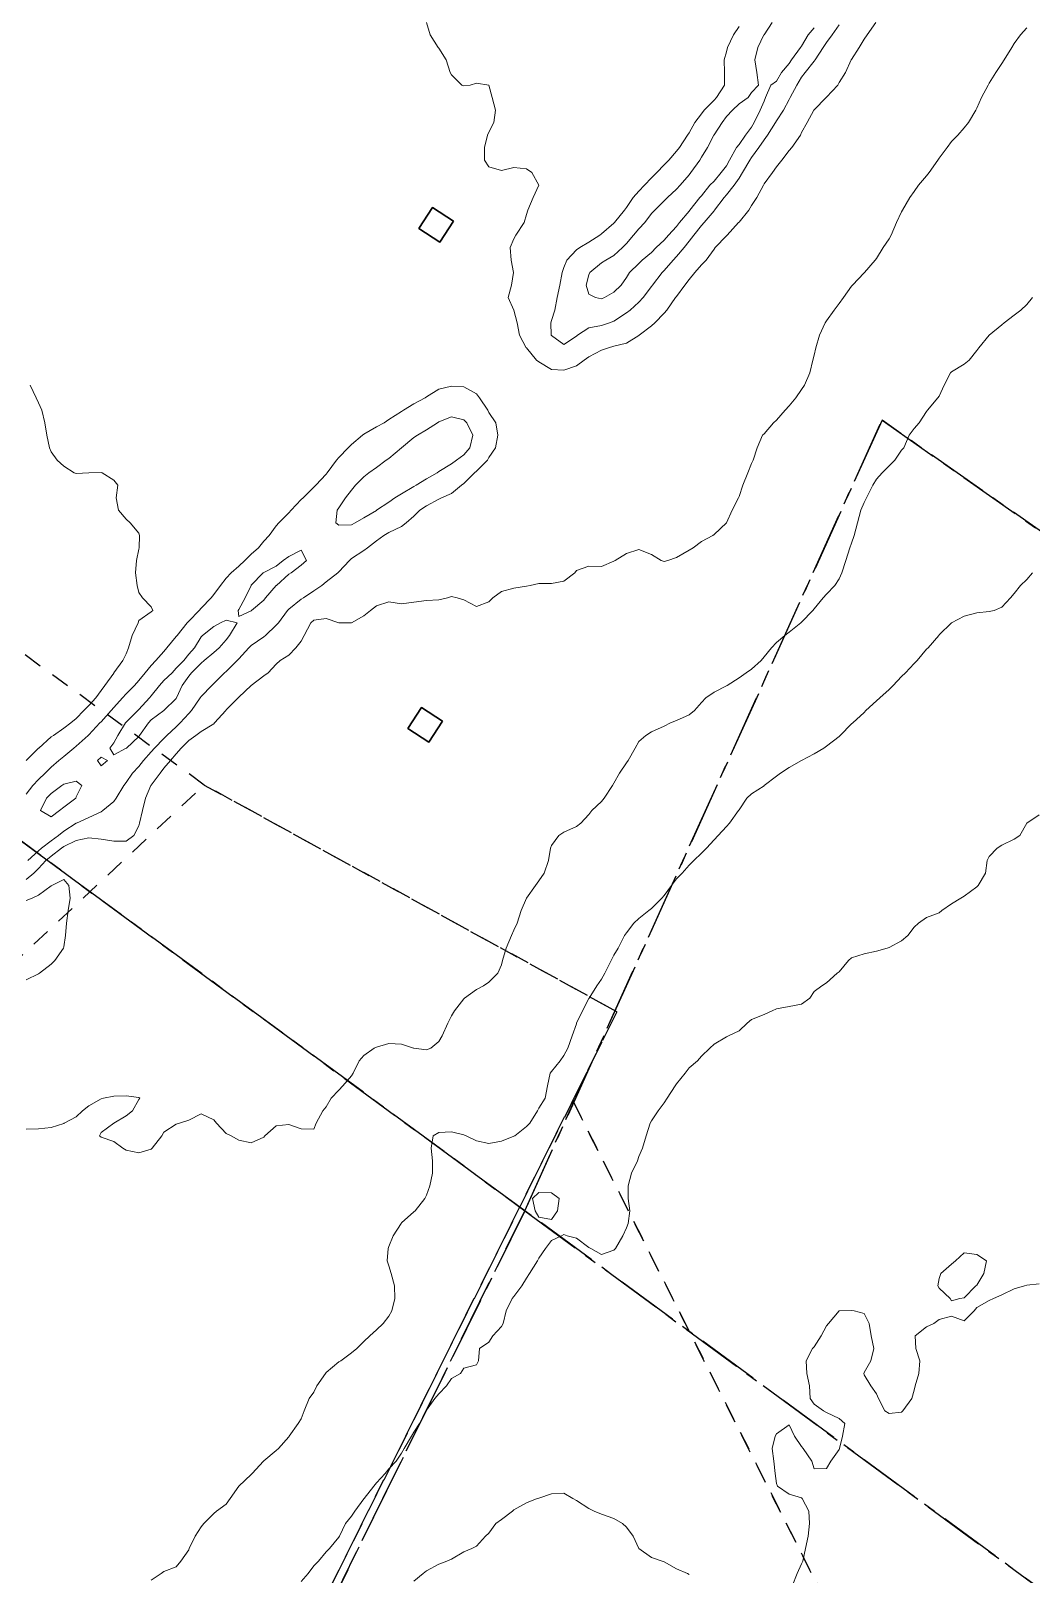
# Model space of a CAD drawing. Header units: centimetres. Extents: x 0 to 642158, y -847 to 649707.
# Drawn here: x 615895.4 to 615935.4, y 620097.7 to 620159.4 of the extents above; entities that cross this region are included whole.
import ezdxf

# ---------------------------------------------------------------- set-up
doc = ezdxf.new("R2010")
doc.units = ezdxf.units.CM
doc.header["$MEASUREMENT"] = 0
doc.linetypes.add('CENTERX2', pattern=[4, 2.5, -0.5, 0.5, -0.5])
doc.linetypes.add('JIS_02_0.7', pattern=[1.35, 0.75, -0.6])
doc.layers.add('SPW_parcellaire cadastral', color=7, linetype='CENTERX2', lineweight=25, true_color=0xff0542)
doc.layers.add('WAL_parcellaire agricole', color=7, linetype='JIS_02_0.7', lineweight=25)
doc.layers.add('WAL_topographie 0.5', color=253, linetype='Continuous', lineweight=20)

msp = doc.modelspace()

# ---------------------------------------------------------------- linework, layer by layer
at = {"layer": 'SPW_parcellaire cadastral'}
for points in [[(615891.917, 620173.613), (615895.065, 620178.511), (615907.563, 620197.954), (615915.913, 620210.944), (615922.479, 620221.159), (615926.892, 620228.023), (615935.274, 620241.065), (615943.12, 620253.27), (615952.038, 620267.144), (615960.558, 620280.975), (615961.505, 620282.512), (615982.334, 620272.36), (615981.524, 620270.44), (615983.554, 620269.58), (615984.324, 620271.39), (616031.659, 620248.331), (615953.145, 620127.255), (615929.465, 620143.854), (615915.182, 620112.256), (615895.058, 620127.02), (615872.572, 620143.518), (615891.917, 620173.613)], [(615910.947, 620151.515), (615911.491, 620152.354), (615912.33, 620151.81), (615911.786, 620150.971), (615910.947, 620151.515)], [(615910.947, 620151.515), (615911.786, 620150.971), (615912.33, 620151.81), (615911.491, 620152.354), (615910.947, 620151.515)], [(615915.182, 620112.256), (615929.465, 620143.854), (615953.145, 620127.255), (615956.854, 620124.661), (615952.659, 620109.059), (615946.888, 620088.993), (615915.182, 620112.256)], [(615910.509, 620131.525), (615911.053, 620132.365), (615911.893, 620131.821), (615911.348, 620130.981), (615910.509, 620131.525)], [(615910.509, 620131.525), (615911.348, 620130.981), (615911.893, 620131.821), (615911.053, 620132.365), (615910.509, 620131.525)], [(615915.182, 620112.256), (615891.43, 620064.089), (615881.571, 620053.877), (615847.499, 620081.761), (615861.422, 620095.011), (615866.347, 620099.698), (615895.058, 620127.02), (615915.182, 620112.256)], [(615915.182, 620112.256), (615946.888, 620088.993), (615965.691, 620075.456), (615935.763, 620024.967), (615931.384, 620017.584), (615921.306, 620023.56), (615924.419, 620028.984), (615913.616, 620035.125), (615903.008, 620016.753), (615901.237, 620014.262), (615896.22, 620018.627), (615893.903, 620015.366), (615884.68, 620023.608), (615867.384, 620038.968), (615876.349, 620048.053), (615881.571, 620053.877), (615891.43, 620064.089), (615915.182, 620112.256)]]:
    msp.add_lwpolyline(points, dxfattribs=at)
at = {"layer": 'WAL_parcellaire agricole'}
for points in [[(616150.914, 620359.078), (615936.082, 620036.976), (615932.582, 620039.176), (615940.259, 620051.484), (615927.245, 620096.578), (615917.1, 620116.655)], [(615917.1, 620116.655), (615918.869, 620120.207), (615902.372, 620129.271), (615877.22, 620147.518), (615924.71, 620226.023)], [(615876.881, 620048.669), (615844.229, 620075.015), (615902.372, 620129.271), (615918.869, 620120.207), (615917.1, 620116.655), (615890.563, 620063.375), (615876.881, 620048.669)], [(615940.259, 620051.484), (615932.582, 620039.176), (615917.581, 620048.874), (615911.899, 620041.34), (615912.03, 620035.53), (615902.585, 620017.472), (615905.185, 620015.173), (615900.586, 620009.872), (615867.983, 620038.768), (615876.881, 620048.669), (615890.563, 620063.375), (615917.1, 620116.655), (615927.245, 620096.578), (615940.259, 620051.484)]]:
    msp.add_lwpolyline(points, dxfattribs=at)
at = {"layer": 'WAL_topographie 0.5'}
for points in [[(615911.25, 620159.75), (615911.406, 620159.25), (615911.726, 620158.75), (615911.75, 620158.724), (615912.04, 620158.25), (615912.196, 620157.75), (615912.25, 620157.65), (615912.671, 620157.25), (615912.75, 620157.212), (615913, 620157.25), (615913.25, 620157.318), (615913.75, 620157.25), (615913.75, 620157.25), (615913.875, 620156.75), (615914.016, 620156.25), (615913.947, 620155.75), (615913.75, 620155.368), (615913.7, 620155.25), (615913.576, 620154.75), (615913.568, 620154.25), (615913.75, 620153.977), (615914.25, 620153.826), (615914.75, 620153.948), (615915.25, 620153.895), (615915.462, 620153.75), (615915.75, 620153.25), (615915.75, 620153.25), (615915.75, 620153.25), (615915.521, 620152.75), (615915.311, 620152.25), (615915.25, 620152.068), (615915.153, 620151.75), (615914.823, 620151.25), (615914.75, 620151.1), (615914.604, 620150.75), (615914.64, 620150.25), (615914.739, 620149.75), (615914.654, 620149.25), (615914.52, 620148.75), (615914.75, 620148.25), (615914.75, 620148.25), (615914.879, 620147.75), (615914.974, 620147.25), (615915.244, 620146.75), (615915.25, 620146.744), (615915.656, 620146.25), (615915.75, 620146.183), (615916.25, 620145.88), (615916.75, 620145.857), (615917.25, 620146.031), (615917.555, 620146.25), (615917.75, 620146.384), (615918.25, 620146.655), (615918.528, 620146.75), (615918.75, 620146.81), (615919.25, 620146.934), (615919.75, 620147.243), (615919.758, 620147.25), (615920.25, 620147.628), (615920.384, 620147.75), (615920.75, 620148.134), (615920.859, 620148.25), (615921.214, 620148.75), (615921.25, 620148.803), (615921.581, 620149.25), (615921.75, 620149.474), (615921.989, 620149.75), (615922.25, 620150.058), (615922.43, 620150.25), (615922.75, 620150.694), (615922.8, 620150.75), (615923.25, 620151.226), (615923.27, 620151.25), (615923.733, 620151.75), (615923.75, 620151.772), (615924.139, 620152.25), (615924.25, 620152.44), (615924.458, 620152.75), (615924.725, 620153.25), (615924.75, 620153.295), (615925.093, 620153.75), (615925.25, 620153.981), (615925.461, 620154.25), (615925.75, 620154.634), (615925.861, 620154.75), (615926.205, 620155.25), (615926.25, 620155.35), (615926.467, 620155.75), (615926.745, 620156.25), (615926.75, 620156.257), (615927.233, 620156.75), (615927.25, 620156.768), (615927.693, 620157.25), (615927.75, 620157.349), (615928.002, 620157.75), (615928.236, 620158.25), (615928.25, 620158.272), (615928.557, 620158.75), (615928.75, 620159.078), (615928.876, 620159.25), (615929.223, 620159.75)], [(615923.75, 620159.587), (615923.531, 620159.25), (615923.292, 620158.75), (615923.25, 620158.572), (615923.151, 620158.25), (615923.17, 620157.75), (615923.164, 620157.25), (615922.852, 620156.75), (615922.75, 620156.646), (615922.359, 620156.25), (615922.25, 620156.094), (615921.983, 620155.75), (615921.75, 620155.344), (615921.684, 620155.25), (615921.363, 620154.75), (615921.25, 620154.605), (615920.94, 620154.25), (615920.75, 620154.063), (615920.466, 620153.75), (615920.25, 620153.542), (615919.974, 620153.25), (615919.75, 620153.01), (615919.521, 620152.75), (615919.25, 620152.353), (615919.175, 620152.25), (615918.771, 620151.75), (615918.75, 620151.728), (615918.25, 620151.302), (615918.178, 620151.25), (615917.75, 620150.964), (615917.384, 620150.75), (615917.25, 620150.656), (615916.863, 620150.25), (615916.75, 620149.957), (615916.679, 620149.75), (615916.58, 620149.25), (615916.485, 620148.75), (615916.383, 620148.25), (615916.25, 620147.832), (615916.231, 620147.75), (615916.243, 620147.25), (615916.25, 620147.238), (615916.75, 620146.879), (615917.25, 620147.214), (615917.295, 620147.25), (615917.75, 620147.539), (615918.25, 620147.639), (615918.575, 620147.75), (615918.75, 620147.81), (615919.25, 620148.138), (615919.391, 620148.25), (615919.75, 620148.574), (615919.911, 620148.75), (615920.25, 620149.192), (615920.293, 620149.25), (615920.672, 620149.75), (615920.75, 620149.838), (615921.118, 620150.25), (615921.25, 620150.391), (615921.552, 620150.75), (615921.75, 620151.002), (615921.94, 620151.25), (615922.25, 620151.63), (615922.358, 620151.75), (615922.75, 620152.223), (615922.773, 620152.25), (615923.158, 620152.75), (615923.25, 620152.862), (615923.559, 620153.25), (615923.75, 620153.529), (615923.891, 620153.75), (615924.183, 620154.25), (615924.25, 620154.347), (615924.545, 620154.75), (615924.75, 620155.064), (615924.882, 620155.25), (615925.21, 620155.75), (615925.25, 620155.813), (615925.527, 620156.25), (615925.75, 620156.676), (615925.794, 620156.75), (615926.056, 620157.25), (615926.25, 620157.567), (615926.399, 620157.75), (615926.75, 620158.198), (615926.79, 620158.25), (615927.119, 620158.75), (615927.25, 620158.95), (615927.473, 620159.25), (615927.75, 620159.653)], [(615925.077, 620159.75), (615924.75, 620159.255), (615924.747, 620159.25), (615924.495, 620158.75), (615924.379, 620158.25), (615924.466, 620157.75), (615924.525, 620157.25), (615924.25, 620156.949), (615924.115, 620156.75), (615923.75, 620156.5), (615923.483, 620156.25), (615923.25, 620155.994), (615923.07, 620155.75), (615922.75, 620155.257), (615922.746, 620155.25), (615922.488, 620154.75), (615922.25, 620154.371), (615922.177, 620154.25), (615921.824, 620153.75), (615921.75, 620153.654), (615921.399, 620153.25), (615921.25, 620153.093), (615920.888, 620152.75), (615920.75, 620152.626), (615920.381, 620152.25), (615920.25, 620152.108), (615919.977, 620151.75), (615919.75, 620151.506), (615919.529, 620151.25), (615919.25, 620150.909), (615919.092, 620150.75), (615918.75, 620150.433), (615918.418, 620150.25), (615918.25, 620150.146), (615917.79, 620149.75), (615917.75, 620149.669), (615917.635, 620149.25), (615917.75, 620148.886), (615918.005, 620148.75), (615918.25, 620148.707), (615918.369, 620148.75), (615918.75, 620148.974), (615919.035, 620149.25), (615919.25, 620149.553), (615919.376, 620149.75), (615919.75, 620150.119), (615919.873, 620150.25), (615920.25, 620150.561), (615920.441, 620150.75), (615920.75, 620151.051), (615920.93, 620151.25), (615921.25, 620151.594), (615921.372, 620151.75), (615921.75, 620152.207), (615921.785, 620152.25), (615922.185, 620152.75), (615922.25, 620152.816), (615922.587, 620153.25), (615922.75, 620153.404), (615923.034, 620153.75), (615923.25, 620154.025), (615923.37, 620154.25), (615923.647, 620154.75), (615923.75, 620154.874), (615924.007, 620155.25), (615924.25, 620155.564), (615924.361, 620155.75), (615924.596, 620156.25), (615924.75, 620156.599), (615924.806, 620156.75), (615925.016, 620157.25), (615925.25, 620157.402), (615925.45, 620157.75), (615925.75, 620158.111), (615925.844, 620158.25), (615926.208, 620158.75), (615926.25, 620158.8), (615926.516, 620159.25), (615926.75, 620159.541)], [(615895.25, 620125.489), (615895.561, 620125.75), (615895.75, 620125.932), (615896.043, 620126.25), (615896.25, 620126.433), (615896.665, 620126.75), (615896.75, 620126.809), (615897.25, 620127.059), (615897.75, 620127.16), (615898.25, 620127.112), (615898.75, 620127.03), (615899.25, 620127.032), (615899.555, 620127.25), (615899.75, 620127.635), (615899.784, 620127.75), (615899.896, 620128.25), (615900.022, 620128.75), (615900.236, 620129.25), (615900.25, 620129.27), (615900.614, 620129.75), (615900.75, 620129.947), (615901.014, 620130.25), (615901.25, 620130.518), (615901.448, 620130.75), (615901.75, 620131.047), (615902.03, 620131.25), (615902.25, 620131.404), (615902.75, 620131.721), (615902.78, 620131.75), (615903.229, 620132.25), (615903.25, 620132.273), (615903.724, 620132.75), (615903.75, 620132.777), (615904.25, 620133.25), (615904.25, 620133.25), (615904.75, 620133.636), (615904.922, 620133.75), (615905.25, 620134.095), (615905.411, 620134.25), (615905.75, 620134.461), (615906.036, 620134.75), (615906.25, 620135.017), (615906.36, 620135.25), (615906.632, 620135.75), (615906.75, 620135.855), (615907.25, 620135.927), (615907.75, 620135.75), (615908.25, 620135.75), (615908.75, 620136.038), (615909.012, 620136.25), (615909.25, 620136.43), (615909.75, 620136.59), (615910.25, 620136.517), (615910.75, 620136.574), (615911.25, 620136.646), (615911.75, 620136.674), (615912.092, 620136.75), (615912.25, 620136.8), (615912.481, 620136.75), (615912.75, 620136.669), (615913.25, 620136.411), (615913.75, 620136.598), (615913.909, 620136.75), (615914.25, 620137.009), (615914.75, 620137.145), (615915.25, 620137.217), (615915.4, 620137.25), (615915.75, 620137.32), (615916.25, 620137.32), (615916.75, 620137.417), (615917.179, 620137.75), (615917.25, 620137.843), (615917.75, 620138.013), (615918.25, 620138.005), (615918.75, 620138.217), (615918.797, 620138.25), (615919.25, 620138.518), (615919.75, 620138.689), (615920.25, 620138.481), (615920.641, 620138.25), (615920.75, 620138.21), (615920.897, 620138.25), (615921.25, 620138.37), (615921.75, 620138.659), (615921.91, 620138.75), (615922.25, 620139), (615922.697, 620139.25), (615922.75, 620139.279), (615923.25, 620139.75), (615923.25, 620139.75), (615923.473, 620140.25), (615923.723, 620140.75), (615923.75, 620140.808), (615923.905, 620141.25), (615924.098, 620141.75), (615924.25, 620142.125), (615924.313, 620142.25), (615924.471, 620142.75), (615924.693, 620143.25), (615924.75, 620143.303), (615925.131, 620143.75), (615925.25, 620143.855), (615925.595, 620144.25), (615925.75, 620144.421), (615926.024, 620144.75), (615926.25, 620145.076), (615926.367, 620145.25), (615926.583, 620145.75), (615926.706, 620146.25), (615926.75, 620146.45), (615926.819, 620146.75), (615926.971, 620147.25), (615927.198, 620147.75), (615927.25, 620147.823), (615927.557, 620148.25), (615927.75, 620148.518), (615927.929, 620148.75), (615928.25, 620149.209), (615928.29, 620149.25), (615928.75, 620149.736), (615928.763, 620149.75), (615929.196, 620150.25), (615929.25, 620150.319), (615929.516, 620150.75), (615929.75, 620151.105), (615929.826, 620151.25), (615930.04, 620151.75), (615930.25, 620152.179), (615930.289, 620152.25), (615930.578, 620152.75), (615930.75, 620152.994), (615930.93, 620153.25), (615931.25, 620153.618), (615931.345, 620153.75), (615931.693, 620154.25), (615931.75, 620154.323), (615932.065, 620154.75), (615932.25, 620154.988), (615932.5, 620155.25), (615932.75, 620155.543), (615932.919, 620155.75), (615933.216, 620156.25), (615933.25, 620156.321), (615933.44, 620156.75), (615933.709, 620157.25), (615933.75, 620157.329), (615934.014, 620157.75), (615934.25, 620158.109), (615934.35, 620158.25), (615934.65, 620158.75), (615934.75, 620158.906), (615934.996, 620159.25), (615935.25, 620159.541)], [(615895.25, 620115.519), (615895.75, 620115.523), (615896.25, 620115.583), (615896.75, 620115.739), (615896.776, 620115.75), (615897.25, 620116.007), (615897.5, 620116.25), (615897.75, 620116.452), (615898.25, 620116.721), (615898.341, 620116.75), (615898.75, 620116.832), (615899.25, 620116.847), (615899.75, 620116.774), (615899.796, 620116.75), (615899.75, 620116.704), (615899.5, 620116.25), (615899.25, 620116.05), (615898.75, 620115.75), (615898.75, 620115.75), (615898.25, 620115.375), (615898.179, 620115.25), (615898.25, 620115.192), (615898.75, 620115.021), (615899.111, 620114.75), (615899.25, 620114.672), (615899.75, 620114.563), (615900.25, 620114.722), (615900.285, 620114.75), (615900.669, 620115.25), (615900.75, 620115.396), (615901.25, 620115.709), (615901.387, 620115.75), (615901.75, 620115.879), (615902.25, 620116.125), (615902.75, 620115.884), (615902.86, 620115.75), (615903.25, 620115.335), (615903.45, 620115.25), (615903.75, 620115.079), (615904.25, 620114.972), (615904.75, 620115.196), (615904.797, 620115.25), (615905.25, 620115.642), (615905.75, 620115.703), (615906.25, 620115.526), (615906.75, 620115.512), (615906.841, 620115.75), (615907.108, 620116.25), (615907.25, 620116.411), (615907.44, 620116.75), (615907.75, 620117.078), (615907.913, 620117.25), (615908.25, 620117.652), (615908.323, 620117.75), (615908.565, 620118.25), (615908.75, 620118.454), (615909.158, 620118.75), (615909.25, 620118.799), (615909.75, 620118.939), (615910.25, 620118.914), (615910.739, 620118.75), (615910.75, 620118.747), (615911.25, 620118.682), (615911.424, 620118.75), (615911.75, 620119.013), (615911.881, 620119.25), (615912.113, 620119.75), (615912.25, 620120.04), (615912.376, 620120.25), (615912.75, 620120.727), (615912.78, 620120.75), (615913.25, 620121.101), (615913.528, 620121.25), (615913.75, 620121.386), (615914.108, 620121.75), (615914.25, 620122.077), (615914.299, 620122.25), (615914.439, 620122.75), (615914.65, 620123.25), (615914.75, 620123.467), (615914.875, 620123.75), (615915.037, 620124.25), (615915.25, 620124.75), (615915.25, 620124.75), (615915.616, 620125.25), (615915.75, 620125.44), (615915.962, 620125.75), (615916.137, 620126.25), (615916.208, 620126.75), (615916.25, 620126.856), (615916.539, 620127.25), (615916.75, 620127.386), (615917.25, 620127.611), (615917.429, 620127.75), (615917.75, 620128.096), (615917.859, 620128.25), (615918.25, 620128.608), (615918.363, 620128.75), (615918.696, 620129.25), (615918.75, 620129.346), (615918.966, 620129.75), (615919.25, 620130.16), (615919.321, 620130.25), (615919.601, 620130.75), (615919.75, 620131.006), (615920.025, 620131.25), (615920.25, 620131.4), (615920.75, 620131.627), (615921.009, 620131.75), (615921.25, 620131.847), (615921.75, 620132.078), (615921.969, 620132.25), (615922.25, 620132.564), (615922.428, 620132.75), (615922.75, 620132.976), (615923.25, 620133.235), (615923.269, 620133.25), (615923.75, 620133.56), (615924.041, 620133.75), (615924.25, 620133.901), (615924.629, 620134.25), (615924.75, 620134.394), (615925.046, 620134.75), (615925.25, 620134.966), (615925.583, 620135.25), (615925.75, 620135.375), (615926.217, 620135.75), (615926.25, 620135.778), (615926.703, 620136.25), (615926.75, 620136.307), (615927.115, 620136.75), (615927.25, 620136.899), (615927.576, 620137.25), (615927.75, 620137.516), (615927.862, 620137.75), (615928.014, 620138.25), (615928.181, 620138.75), (615928.25, 620138.942), (615928.357, 620139.25), (615928.486, 620139.75), (615928.621, 620140.25), (615928.75, 620140.567), (615928.845, 620140.75), (615929.093, 620141.25), (615929.25, 620141.491), (615929.47, 620141.75), (615929.75, 620142.022), (615929.981, 620142.25), (615930.25, 620142.65), (615930.335, 620142.75), (615930.549, 620143.25), (615930.75, 620143.52), (615930.945, 620143.75), (615931.25, 620144.2), (615931.287, 620144.25), (615931.703, 620144.75), (615931.75, 620144.819), (615931.948, 620145.25), (615932.207, 620145.75), (615932.25, 620145.787), (615932.75, 620146.086), (615932.946, 620146.25), (615933.25, 620146.638), (615933.338, 620146.75), (615933.75, 620147.25), (615933.75, 620147.25), (615934.25, 620147.658), (615934.355, 620147.75), (615934.75, 620148.048), (615935.017, 620148.25), (615935.25, 620148.477), (615935.485, 620148.75)], [(615895.417, 620145.25), (615895.647, 620144.75), (615895.75, 620144.544), (615895.882, 620144.25), (615896, 620143.75), (615896.071, 620143.25), (615896.179, 620142.75), (615896.25, 620142.592), (615896.491, 620142.25), (615896.75, 620142.009), (615897.167, 620141.75), (615897.25, 620141.721), (615897.75, 620141.75), (615897.75, 620141.75), (615898.25, 620141.761), (615898.295, 620141.75), (615898.75, 620141.456), (615898.909, 620141.25), (615898.844, 620140.75), (615898.947, 620140.25), (615899.25, 620139.891), (615899.411, 620139.75), (615899.75, 620139.337), (615899.782, 620139.25), (615899.763, 620138.75), (615899.75, 620138.691), (615899.657, 620138.25), (615899.627, 620137.75), (615899.688, 620137.25), (615899.75, 620136.959), (615899.897, 620136.75), (615900.25, 620136.397), (615900.313, 620136.25), (615900.25, 620136.198), (615899.75, 620135.844), (615899.724, 620135.75), (615899.487, 620135.25), (615899.345, 620134.75), (615899.25, 620134.508), (615899.119, 620134.25), (615898.76, 620133.75), (615898.75, 620133.737), (615898.4, 620133.25), (615898.25, 620133.042), (615898.03, 620132.75), (615897.75, 620132.444), (615897.552, 620132.25), (615897.25, 620131.93), (615897.039, 620131.75), (615896.75, 620131.54), (615896.338, 620131.25), (615896.25, 620131.19), (615895.753, 620130.75), (615895.75, 620130.748), (615895.25, 620130.255)], [(615895.316, 620126.25), (615895.75, 620126.644), (615895.87, 620126.75), (615896.25, 620127.045), (615896.543, 620127.25), (615896.75, 620127.425), (615897.25, 620127.744), (615897.266, 620127.75), (615897.75, 620127.975), (615898.25, 620128.205), (615898.321, 620128.25), (615898.75, 620128.618), (615898.853, 620128.75), (615899.156, 620129.25), (615899.25, 620129.377), (615899.505, 620129.75), (615899.75, 620130.013), (615899.946, 620130.25), (615900.25, 620130.598), (615900.38, 620130.75), (615900.75, 620131.133), (615900.87, 620131.25), (615901.25, 620131.599), (615901.412, 620131.75), (615901.75, 620132.125), (615901.859, 620132.25), (615902.208, 620132.75), (615902.25, 620132.803), (615902.671, 620133.25), (615902.75, 620133.329), (615903.181, 620133.75), (615903.25, 620133.814), (615903.691, 620134.25), (615903.75, 620134.313), (615904.15, 620134.75), (615904.25, 620134.847), (615904.75, 620135.199), (615904.822, 620135.25), (615905.25, 620135.655), (615905.337, 620135.75), (615905.699, 620136.25), (615905.75, 620136.304), (615906.25, 620136.695), (615906.335, 620136.75), (615906.75, 620137.038), (615907.073, 620137.25), (615907.25, 620137.39), (615907.715, 620137.75), (615907.75, 620137.787), (615908.175, 620138.25), (615908.25, 620138.323), (615908.75, 620138.645), (615908.89, 620138.75), (615909.25, 620139.024), (615909.552, 620139.25), (615909.75, 620139.367), (615910.25, 620139.601), (615910.443, 620139.75), (615910.75, 620140.017), (615910.993, 620140.25), (615911.25, 620140.436), (615911.75, 620140.702), (615911.852, 620140.75), (615912.25, 620140.923), (615912.656, 620141.25), (615912.75, 620141.324), (615913.18, 620141.75), (615913.25, 620141.81), (615913.692, 620142.25), (615913.75, 620142.357), (615914.019, 620142.75), (615914.112, 620143.25), (615914.021, 620143.75), (615913.75, 620144.155), (615913.703, 620144.25), (615913.374, 620144.75), (615913.25, 620144.904), (615912.75, 620145.189), (615912.25, 620145.219), (615911.75, 620145.099), (615911.25, 620144.785), (615911.206, 620144.75), (615910.75, 620144.512), (615910.342, 620144.25), (615910.25, 620144.199), (615909.75, 620143.874), (615909.556, 620143.75), (615909.25, 620143.589), (615908.75, 620143.297), (615908.697, 620143.25), (615908.25, 620142.879), (615908.126, 620142.75), (615907.75, 620142.363), (615907.651, 620142.25), (615907.29, 620141.75), (615907.25, 620141.699), (615906.827, 620141.25), (615906.75, 620141.172), (615906.321, 620140.75), (615906.25, 620140.682), (615905.843, 620140.25), (615905.75, 620140.155), (615905.354, 620139.75), (615905.25, 620139.631), (615904.968, 620139.25), (615904.75, 620139.012), (615904.545, 620138.75), (615904.25, 620138.494), (615903.993, 620138.25), (615903.75, 620138.024), (615903.448, 620137.75), (615903.25, 620137.532), (615903.019, 620137.25), (615902.75, 620136.888), (615902.643, 620136.75), (615902.25, 620136.344), (615902.165, 620136.25), (615901.75, 620135.82), (615901.692, 620135.75), (615901.291, 620135.25), (615901.25, 620135.201), (615900.874, 620134.75), (615900.75, 620134.604), (615900.431, 620134.25), (615900.25, 620134.043), (615900.007, 620133.75), (615899.75, 620133.445), (615899.577, 620133.25), (615899.25, 620132.911), (615899.103, 620132.75), (615898.75, 620132.366), (615898.645, 620132.25), (615898.25, 620131.801), (615898.202, 620131.75), (615897.75, 620131.276), (615897.723, 620131.25), (615897.25, 620130.826), (615897.159, 620130.75), (615896.75, 620130.405), (615896.563, 620130.25), (615896.25, 620129.99), (615896.015, 620129.75), (615895.75, 620129.49), (615895.522, 620129.25), (615895.25, 620128.904)], [(615908.25, 620139.668), (615908.402, 620139.75), (615908.75, 620139.952), (615909.25, 620140.247), (615909.255, 620140.25), (615909.75, 620140.58), (615909.992, 620140.75), (615910.25, 620140.913), (615910.75, 620141.198), (615910.837, 620141.25), (615911.25, 620141.513), (615911.679, 620141.75), (615911.75, 620141.796), (615912.25, 620142.105), (615912.458, 620142.25), (615912.75, 620142.472), (615912.99, 620142.75), (615913.101, 620143.25), (615912.866, 620143.75), (615912.75, 620143.87), (615912.25, 620143.991), (615911.75, 620143.783), (615911.697, 620143.75), (615911.25, 620143.468), (615910.889, 620143.25), (615910.75, 620143.158), (615910.257, 620142.75), (615910.25, 620142.743), (615909.75, 620142.321), (615909.641, 620142.25), (615909.25, 620141.96), (615908.954, 620141.75), (615908.75, 620141.584), (615908.41, 620141.25), (615908.25, 620141.058), (615908.011, 620140.75), (615907.75, 620140.345), (615907.686, 620140.25), (615907.632, 620139.75), (615907.75, 620139.657), (615908.25, 620139.668)], [(615904.25, 620136.237), (615904.262, 620136.25), (615904.75, 620136.656), (615904.825, 620136.75), (615905.25, 620137.239), (615905.263, 620137.25), (615905.75, 620137.7), (615905.843, 620137.75), (615906.25, 620138.057), (615906.453, 620138.25), (615906.25, 620138.658), (615905.75, 620138.403), (615905.523, 620138.25), (615905.25, 620138.022), (615904.75, 620137.768), (615904.729, 620137.75), (615904.25, 620137.254), (615904.246, 620137.25), (615904, 620136.75), (615903.75, 620136.285), (615903.727, 620136.25), (615903.75, 620136), (615904.25, 620136.237)], [(615900.25, 620097.491), (615900.65, 620097.75), (615900.75, 620097.835), (615901.25, 620098.019), (615901.438, 620098.25), (615901.75, 620098.704), (615901.769, 620098.75), (615902.005, 620099.25), (615902.25, 620099.618), (615902.35, 620099.75), (615902.75, 620100.159), (615902.864, 620100.25), (615903.25, 620100.531), (615903.412, 620100.75), (615903.75, 620101.25), (615903.75, 620101.25), (615904.25, 620101.712), (615904.29, 620101.75), (615904.742, 620102.25), (615904.75, 620102.259), (615905.25, 620102.669), (615905.333, 620102.75), (615905.75, 620103.223), (615905.765, 620103.25), (615906.129, 620103.75), (615906.25, 620103.939), (615906.363, 620104.25), (615906.564, 620104.75), (615906.75, 620104.997), (615906.868, 620105.25), (615907.215, 620105.75), (615907.25, 620105.79), (615907.75, 620106.215), (615907.827, 620106.25), (615908.25, 620106.574), (615908.464, 620106.75), (615908.75, 620107.032), (615908.996, 620107.25), (615909.25, 620107.492), (615909.524, 620107.75), (615909.75, 620108.036), (615909.869, 620108.25), (615909.985, 620108.75), (615909.976, 620109.25), (615909.845, 620109.75), (615909.75, 620110.05), (615909.685, 620110.25), (615909.72, 620110.75), (615909.75, 620110.82), (615909.922, 620111.25), (615910.239, 620111.75), (615910.25, 620111.765), (615910.75, 620112.213), (615910.797, 620112.25), (615911.194, 620112.75), (615911.25, 620112.882), (615911.391, 620113.25), (615911.497, 620113.75), (615911.491, 620114.25), (615911.437, 620114.75), (615911.528, 620115.25), (615911.75, 620115.383), (615912.25, 620115.414), (615912.75, 620115.288), (615912.836, 620115.25), (615913.25, 620115.043), (615913.75, 620114.944), (615914.25, 620115.041), (615914.75, 620115.234), (615914.788, 620115.25), (615915.25, 620115.62), (615915.383, 620115.75), (615915.688, 620116.25), (615915.75, 620116.354), (615915.997, 620116.75), (615916.09, 620117.25), (615916.203, 620117.75), (615916.25, 620117.825), (615916.595, 620118.25), (615916.75, 620118.455), (615916.899, 620118.75), (615917.074, 620119.25), (615917.25, 620119.724), (615917.258, 620119.75), (615917.493, 620120.25), (615917.75, 620120.732), (615917.761, 620120.75), (615918.063, 620121.25), (615918.25, 620121.516), (615918.391, 620121.75), (615918.635, 620122.25), (615918.75, 620122.464), (615918.915, 620122.75), (615919.177, 620123.25), (615919.25, 620123.367), (615919.549, 620123.75), (615919.75, 620123.935), (615920.15, 620124.25), (615920.25, 620124.333), (615920.657, 620124.75), (615920.75, 620124.861), (615921.054, 620125.25), (615921.25, 620125.523), (615921.474, 620125.75), (615921.75, 620126.069), (615921.941, 620126.25), (615922.25, 620126.543), (615922.45, 620126.75), (615922.75, 620127.077), (615922.911, 620127.25), (615923.25, 620127.614), (615923.365, 620127.75), (615923.728, 620128.25), (615923.75, 620128.283), (615924.066, 620128.75), (615924.25, 620128.914), (615924.75, 620129.244), (615924.759, 620129.25), (615925.25, 620129.628), (615925.408, 620129.75), (615925.75, 620129.977), (615926.25, 620130.25), (615926.25, 620130.25), (615926.75, 620130.52), (615927.135, 620130.75), (615927.25, 620130.817), (615927.75, 620131.207), (615927.795, 620131.25), (615928.25, 620131.71), (615928.294, 620131.75), (615928.75, 620132.169), (615928.822, 620132.25), (615929.25, 620132.636), (615929.376, 620132.75), (615929.75, 620133.094), (615929.911, 620133.25), (615930.25, 620133.605), (615930.404, 620133.75), (615930.75, 620134.125), (615930.872, 620134.25), (615931.25, 620134.694), (615931.308, 620134.75), (615931.732, 620135.25), (615931.75, 620135.275), (615932.25, 620135.75), (615932.25, 620135.75), (615932.75, 620136.024), (615933.25, 620136.154), (615933.75, 620136.206), (615933.95, 620136.25), (615934.25, 620136.381), (615934.604, 620136.75), (615934.75, 620136.925), (615935, 620137.25), (615935.25, 620137.482), (615935.484, 620137.75)], [(615899.25, 620130.744), (615899.256, 620130.75), (615899.75, 620131.208), (615899.787, 620131.25), (615900.144, 620131.75), (615900.25, 620131.882), (615900.75, 620132.248), (615900.752, 620132.25), (615901.25, 620132.734), (615901.26, 620132.75), (615901.483, 620133.25), (615901.75, 620133.616), (615901.86, 620133.75), (615902.25, 620134.144), (615902.366, 620134.25), (615902.75, 620134.568), (615902.962, 620134.75), (615903.25, 620135.074), (615903.382, 620135.25), (615903.682, 620135.75), (615903.25, 620135.865), (615903.024, 620135.75), (615902.75, 620135.611), (615902.299, 620135.25), (615902.25, 620135.187), (615901.974, 620134.75), (615901.75, 620134.497), (615901.557, 620134.25), (615901.25, 620133.936), (615901.093, 620133.75), (615900.75, 620133.446), (615900.585, 620133.25), (615900.25, 620132.838), (615900.177, 620132.75), (615899.75, 620132.283), (615899.717, 620132.25), (615899.25, 620131.787), (615899.22, 620131.75), (615898.92, 620131.25), (615898.75, 620130.957), (615898.6, 620130.75), (615898.75, 620130.477), (615899.25, 620130.744)], [(615898.25, 620130.039), (615898.508, 620130.25), (615898.25, 620130.388), (615898.106, 620130.25), (615898.25, 620130.039)], [(615896.25, 620128.004), (615896.587, 620128.25), (615896.75, 620128.39), (615897.23, 620128.75), (615897.25, 620128.8), (615897.477, 620129.25), (615897.25, 620129.426), (615896.75, 620129.3), (615896.68, 620129.25), (615896.25, 620128.93), (615896.066, 620128.75), (615895.818, 620128.25), (615896.25, 620128.004)], [(615906.25, 620097.434), (615906.525, 620097.75), (615906.75, 620098.055), (615906.933, 620098.25), (615907.25, 620098.619), (615907.374, 620098.75), (615907.75, 620099.201), (615907.773, 620099.25), (615908.019, 620099.75), (615908.25, 620100.049), (615908.393, 620100.25), (615908.75, 620100.734), (615908.76, 620100.75), (615909.148, 620101.25), (615909.25, 620101.374), (615909.597, 620101.75), (615909.75, 620101.936), (615910.042, 620102.25), (615910.25, 620102.559), (615910.363, 620102.75), (615910.655, 620103.25), (615910.75, 620103.401), (615910.977, 620103.75), (615911.224, 620104.25), (615911.25, 620104.287), (615911.583, 620104.75), (615911.75, 620104.939), (615912.054, 620105.25), (615912.25, 620105.55), (615912.617, 620105.75), (615912.75, 620105.96), (615913.25, 620106.098), (615913.333, 620106.25), (615913.375, 620106.75), (615913.75, 620107), (615913.91, 620107.25), (615914.25, 620107.622), (615914.317, 620107.75), (615914.435, 620108.25), (615914.679, 620108.75), (615914.75, 620108.826), (615915.065, 620109.25), (615915.25, 620109.553), (615915.373, 620109.75), (615915.687, 620110.25), (615915.75, 620110.357), (615916.006, 620110.75), (615916.25, 620111.059), (615916.656, 620111.25), (615916.75, 620111.31), (615916.875, 620111.25), (615917.25, 620111.152), (615917.75, 620110.788), (615917.827, 620110.75), (615918.25, 620110.5), (615918.75, 620110.673), (615918.805, 620110.75), (615919.103, 620111.25), (615919.25, 620111.565), (615919.32, 620111.75), (615919.381, 620112.25), (615919.323, 620112.75), (615919.312, 620113.25), (615919.457, 620113.75), (615919.692, 620114.25), (615919.75, 620114.417), (615919.889, 620114.75), (615920.036, 620115.25), (615920.2, 620115.75), (615920.25, 620115.847), (615920.519, 620116.25), (615920.75, 620116.571), (615920.875, 620116.75), (615921.195, 620117.25), (615921.25, 620117.327), (615921.601, 620117.75), (615921.75, 620117.969), (615922.083, 620118.25), (615922.25, 620118.438), (615922.576, 620118.75), (615922.75, 620118.917), (615923.25, 620119.204), (615923.333, 620119.25), (615923.75, 620119.442), (615924.07, 620119.75), (615924.25, 620119.9), (615924.75, 620120.093), (615925.073, 620120.25), (615925.25, 620120.327), (615925.75, 620120.412), (615926.25, 620120.507), (615926.583, 620120.75), (615926.75, 620121.015), (615927.058, 620121.25), (615927.25, 620121.369), (615927.671, 620121.75), (615927.75, 620121.808), (615928.121, 620122.25), (615928.25, 620122.368), (615928.75, 620122.525), (615929.25, 620122.634), (615929.667, 620122.75), (615929.75, 620122.775), (615930.25, 620123.036), (615930.492, 620123.25), (615930.75, 620123.583), (615930.924, 620123.75), (615931.25, 620123.977), (615931.75, 620124.167), (615931.855, 620124.25), (615932.25, 620124.518), (615932.611, 620124.75), (615932.75, 620124.828), (615933.25, 620125.205), (615933.307, 620125.25), (615933.602, 620125.75), (615933.672, 620126.25), (615933.75, 620126.417), (615934.068, 620126.75), (615934.25, 620126.868), (615934.75, 620127.105), (615934.979, 620127.25), (615935.25, 620127.75), (615935.25, 620127.75), (615935.75, 620128.074)], [(615895.25, 620124.65), (615895.486, 620124.75), (615895.75, 620124.867), (615896.25, 620125.242), (615896.272, 620125.25), (615896.75, 620125.492), (615896.957, 620125.25), (615897.006, 620124.75), (615896.932, 620124.25), (615896.857, 620123.75), (615896.829, 620123.25), (615896.75, 620122.809), (615896.739, 620122.75), (615896.392, 620122.25), (615896.25, 620122.114), (615895.786, 620121.75), (615895.75, 620121.728), (615895.25, 620121.48)], [(615916.49, 620112.25), (615916.25, 620111.903), (615915.75, 620111.994), (615915.605, 620112.25), (615915.493, 620112.75), (615915.75, 620112.985), (615916.25, 620112.976), (615916.553, 620112.75), (615916.49, 620112.25)], [(615932.583, 620108.75), (615932.25, 620108.659), (615932.187, 620108.75), (615931.75, 620109.162), (615931.698, 620109.25), (615931.75, 620109.55), (615931.813, 620109.75), (615932.25, 620110.118), (615932.397, 620110.25), (615932.75, 620110.566), (615933.25, 620110.5), (615933.639, 620110.25), (615933.54, 620109.75), (615933.25, 620109.276), (615933.221, 620109.25), (615932.75, 620108.779), (615932.583, 620108.75)], [(615925.873, 620097.25), (615926.074, 620097.75), (615926.25, 620098.144), (615926.298, 620098.25), (615926.408, 620098.75), (615926.508, 620099.25), (615926.573, 620099.75), (615926.534, 620100.25), (615926.279, 620100.75), (615926.25, 620100.779), (615925.75, 620100.924), (615925.281, 620101.25), (615925.25, 620101.35), (615925.191, 620101.75), (615925.135, 620102.25), (615925.076, 620102.75), (615925.198, 620103.25), (615925.25, 620103.333), (615925.75, 620103.694), (615925.961, 620103.25), (615926.25, 620102.827), (615926.317, 620102.75), (615926.661, 620102.25), (615926.75, 620101.938), (615927.25, 620101.95), (615927.416, 620102.25), (615927.75, 620102.712), (615927.768, 620102.75), (615927.887, 620103.25), (615927.983, 620103.75), (615927.75, 620103.944), (615927.25, 620104.191), (615927.125, 620104.25), (615926.75, 620104.523), (615926.594, 620104.75), (615926.567, 620105.25), (615926.46, 620105.75), (615926.428, 620106.25), (615926.687, 620106.75), (615926.75, 620106.819), (615927.028, 620107.25), (615927.25, 620107.65), (615927.324, 620107.75), (615927.75, 620108.25), (615927.75, 620108.25), (615928.25, 620108.263), (615928.35, 620108.25), (615928.75, 620108.145), (615928.947, 620107.75), (615929.037, 620107.25), (615929.14, 620106.75), (615929.019, 620106.25), (615928.75, 620105.783), (615928.735, 620105.75), (615928.75, 620105.694), (615929.017, 620105.25), (615929.25, 620104.932), (615929.33, 620104.75), (615929.574, 620104.25), (615929.75, 620104.153), (615930.25, 620104.197), (615930.3, 620104.25), (615930.659, 620104.75), (615930.75, 620105.083), (615930.793, 620105.25), (615930.944, 620105.75), (615930.973, 620106.25), (615930.811, 620106.75), (615930.789, 620107.25), (615931.25, 620107.615), (615931.532, 620107.75), (615931.75, 620107.902), (615932.25, 620108.045), (615932.75, 620107.85), (615933.15, 620108.25), (615933.25, 620108.387), (615933.75, 620108.672), (615933.917, 620108.75), (615934.25, 620108.89), (615934.75, 620109.128), (615935.159, 620109.25), (615935.25, 620109.281), (615935.75, 620109.331)], [(615910.75, 620097.444), (615911.116, 620097.75), (615911.25, 620097.858), (615911.75, 620098.123), (615912.062, 620098.25), (615912.25, 620098.332), (615912.75, 620098.622), (615913.073, 620098.75), (615913.25, 620098.847), (615913.618, 620099.25), (615913.75, 620099.365), (615914.033, 620099.75), (615914.25, 620099.919), (615914.691, 620100.25), (615914.75, 620100.295), (615915.25, 620100.581), (615915.679, 620100.75), (615915.75, 620100.772), (615916.25, 620100.941), (615916.75, 620100.96), (615917.103, 620100.75), (615917.25, 620100.671), (615917.75, 620100.355), (615917.96, 620100.25), (615918.25, 620100.13), (615918.75, 620099.958), (615919.097, 620099.75), (615919.25, 620099.612), (615919.519, 620099.25), (615919.75, 620098.75), (615919.75, 620098.75), (615920.25, 620098.389), (615920.678, 620098.25), (615920.75, 620098.224), (615921.25, 620097.944), (615921.687, 620097.75), (615921.75, 620097.719)]]:
    msp.add_lwpolyline(points, dxfattribs=at)

doc.saveas('drawing.dxf')
